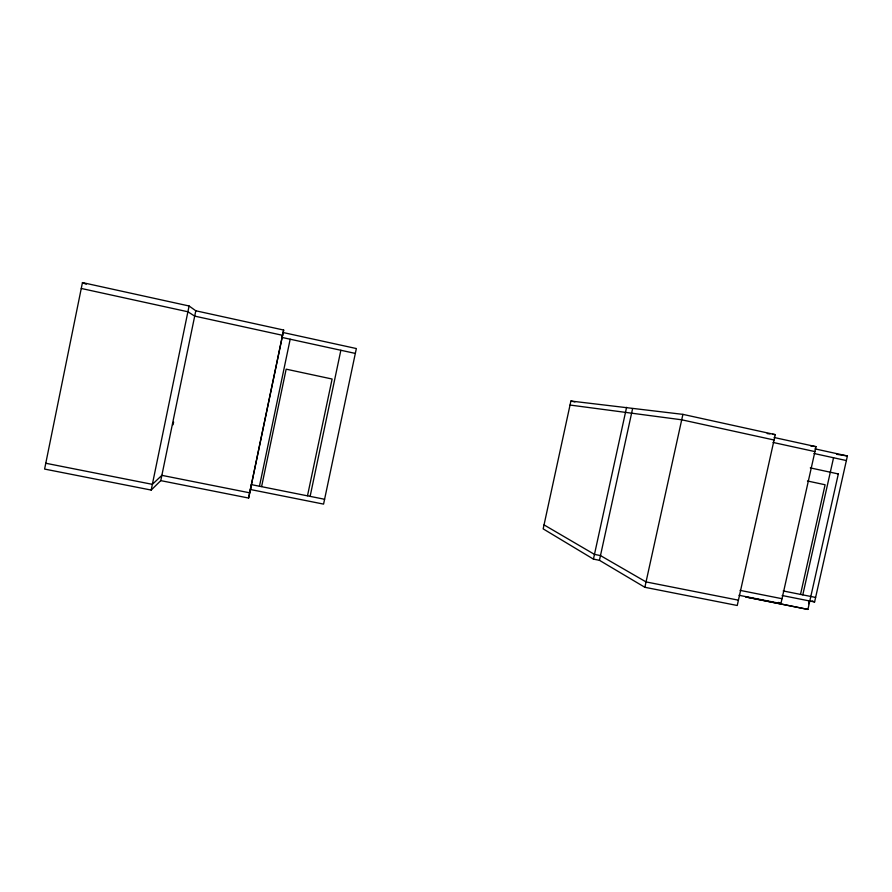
<?xml version="1.0" encoding="UTF-8"?>
<svg xmlns="http://www.w3.org/2000/svg" width="892" height="892" viewBox="0 0 892 892"><rect width="100%" height="100%" fill="white"/><g stroke="black" fill="none" stroke-linecap="round" stroke-linejoin="round"><path stroke-width="1.34" d="M261.612 486.541L286.154 369.165L332.114 379.022L307.506 495.718M82.454 282.586L44.6 469.069L151.183 490.065L160.772 480.632L195.794 310.784L189.093 305.989L82.454 282.586L86.256 284.269M151.183 490.065L189.093 305.989M173.059 424.759L173.617 422.05M160.772 480.632L248.612 498.048L251.388 484.624L324.588 499.264M283.121 332.526L250.362 489.507L323.573 504.103L356.354 348.549L283.121 332.526L283.667 330.04L195.794 310.784M248.612 498.048L283.667 330.04M259.46 486.24L290.179 339.216M310.126 496.365L340.856 350.266M570.902 401.043L543.172 528.867L593.436 559.117L599.446 560.31L644.86 587.293L737.238 605.49L775.271 434.638L682.904 414.367L570.902 401.043L574.961 401.924M593.436 559.117L626.597 407.31M599.446 560.31L632.595 408.625M644.86 587.293L682.904 414.367M739.011 595.276L780.924 603.594L816.035 446.669L774.133 437.493M800.514 594.407L825.1 484.769L807.472 480.989M802.8 594.864L833.552 457.752M808.587 603.75L809.189 601.052M807.907 609.414L745.991 597.004L807.907 609.414L838.324 473.953L810.293 467.887M782.173 595.51L814.597 601.977L847.4 455.968L814.987 448.877M45.815 463.26L152.365 484.345L161.865 475.347L249.693 492.819M570.033 405.046L681.7 419.798L774.078 440.001M767.209 433.568L769.896 433.925M772.583 434.281L775.271 434.638M810.683 445.888L816.035 446.669M836.562 454.296L847.4 455.968M837.755 473.842L838.324 473.953M738.42 600.171L646.042 581.918L600.472 555.582L594.473 554.389L544.042 524.886M740.104 590.37L782.016 598.71M783.198 590.95L815.611 597.428M81.295 288.462L187.911 311.776L194.69 316.114L282.563 335.314L282.095 337.455L355.328 353.422M773.029 442.443L814.942 451.597M813.961 453.482L846.374 460.551M812.043 600.873L814.597 601.977M778.426 602.423L780.924 603.594"/></g></svg>
